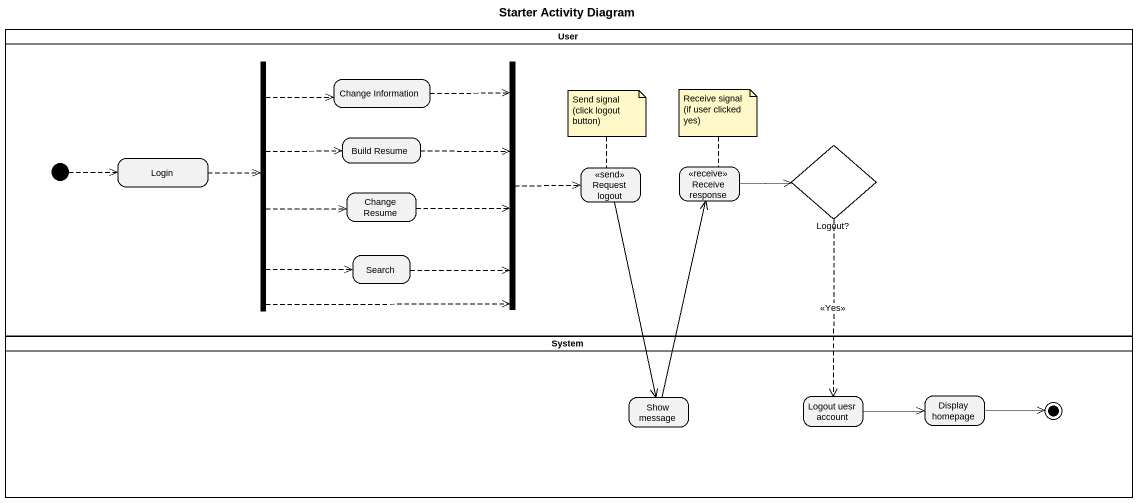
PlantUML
@startuml
title Starter Activity Diagram
hide empty description
state User <<partition>> {
  state fork1 <<fork>>
  state fork2 <<join>>
  state "Change Information" as Change_Information
  state "Build Resume" as Build_Resume
  state Login
  state "Request logout" as Request_logout <<send>>
  state "Receive response" as Receive_response <<receive>>
  state "Logout?" as Logout <<choice>>
  state "Change Resume" as Change_Resume
  state Search
  [*] -right[dashed]-> Login
}
state System <<partition>> {
  state "Show message" as Show_message
  state "Logout uesr account" as Logout_uesr_account
  state "Display homepage" as Display_homepage
  Display_homepage -right-> [*]
}
fork1 -right[dashed]-> fork2
fork1 -up[dashed]-> Change_Information
fork1 -right[dashed]-> Build_Resume
fork1 -right[dashed]-> Change_Resume
fork1 -[dashed]-> Search
fork2 -right[dashed]-> Request_logout
Change_Information -[dashed]-> fork2
Build_Resume -right[dashed]-> fork2
Login -right[dashed]-> fork1
Request_logout --> Show_message
Receive_response -right-> Logout
Logout -[dashed]-> Logout_uesr_account : <<Yes>>
Change_Resume -right[dashed]-> fork2
Search -up[dashed]-> fork2
Show_message -up-> Receive_response
Logout_uesr_account -right-> Display_homepage
note top of Request_logout : Send signal (click logout button)
note top of Receive_response : Receive signal (if user clicked yes)
@enduml
